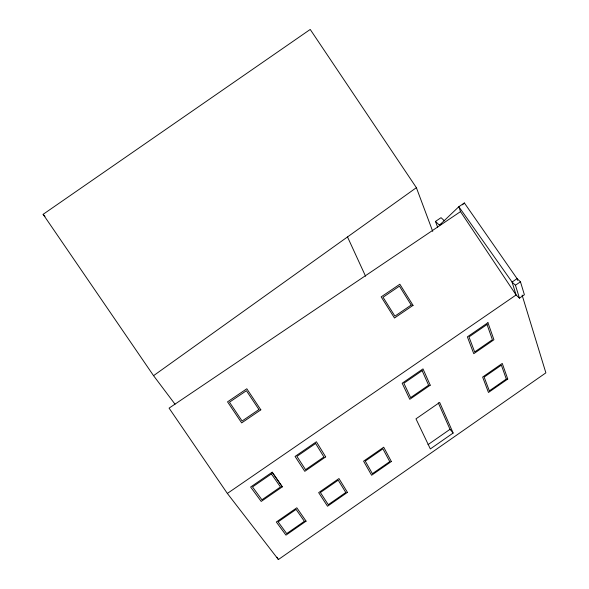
<?xml version="1.0" encoding="UTF-8"?>
<svg xmlns="http://www.w3.org/2000/svg" width="589" height="589" viewBox="0 0 589 589"><rect width="100%" height="100%" fill="white"/><g stroke="black" fill="none" stroke-linecap="round" stroke-linejoin="round"><path stroke-width="0.88" d="M444.378 220.801L441.051 217.672L435.492 221.42L439.46 225.189L458.831 206.717L464.382 202.977L517.068 278.634L520.462 281.792L524.394 294.75L519.446 298.152L516.097 294.979L460.502 211.62L458.831 206.717L512.069 282.057L515.449 285.231L519.446 298.152M462.446 204.825L464.382 202.977M153.552 375.672L416.379 187.67L310.219 29.45L43.122 214.322L153.552 375.672L175.036 404.216M428.012 444.651L450.011 429.322L438.275 402.832M453.155 433.018L430.345 448.928L415.974 418.853L439.666 402.434L453.155 433.018L450.011 429.322M460.502 211.62L169.08 408.133L227.354 493.442L278.398 559.55L545.878 372.852L522.097 295.082M272.177 472.194L250.612 487.037L261.199 501.43L282.33 486.838L272.177 472.194L282.293 486.867M515.449 285.231L520.462 281.792M227.354 493.442L516.097 294.979L512.069 282.057L517.068 278.634L517.591 280.364M439.46 225.189L441.551 223.783M43.122 214.322L44.97 216.332M276.977 557.201L278.398 559.55M347.51 236.933L365.563 276.219M416.379 187.67L432.738 231.411M435.492 221.42L437.671 227.347M506.297 379.058L489.341 390.853L484.143 377.085L501.379 365.128L506.297 379.058M507.755 379.051L488.465 392.465L482.627 377.063L502.262 363.435L507.755 379.051M389.756 461.607L372.395 473.681L365.261 461.091L382.909 448.847L389.756 461.607M304.38 521.309L286.71 533.597L278.111 521.869L296.083 509.397L304.38 521.309M345.795 492.485L328.279 504.677L320.394 492.529L338.204 480.168L345.795 492.485M391.354 461.511L371.607 475.249L363.59 461.165L383.704 447.206L391.354 461.511M306.081 521.147L285.982 535.136L276.329 522.009L296.819 507.799L306.081 521.147M347.444 492.36L327.521 506.223L318.664 492.632L338.969 478.548L347.444 492.36M325.68 456.895L304.785 471.333L295.074 456.431L316.396 441.757L325.68 456.895M430.22 385.191L409.789 399.305L402.169 383.225L422.998 368.883L430.22 385.191M487.942 322.691L467.379 336.849L473.762 353.687L493.943 339.75L487.942 322.691M487.029 324.495L468.984 336.923L474.66 351.964L492.404 339.713L487.029 324.495M271.389 473.939L252.512 486.934L261.936 499.796L280.482 486.993L271.389 473.939M315.616 443.488L296.915 456.365L305.558 469.676L323.928 456.99L315.616 443.488M422.136 370.658L403.863 383.24L410.643 397.612L428.608 385.206L422.136 370.658M258.939 409.532L242.094 421.002L229.474 402.191L246.408 390.721L258.939 409.532M413.051 305.367L394.483 318.016L381.179 296.871L399.85 284.222L413.051 305.367M260.839 409.841L241.667 422.902L227.531 401.845L246.813 388.769L260.839 409.841M411.225 305.028L394.917 316.131L383.041 297.254L399.43 286.144L411.225 305.028"/></g></svg>
